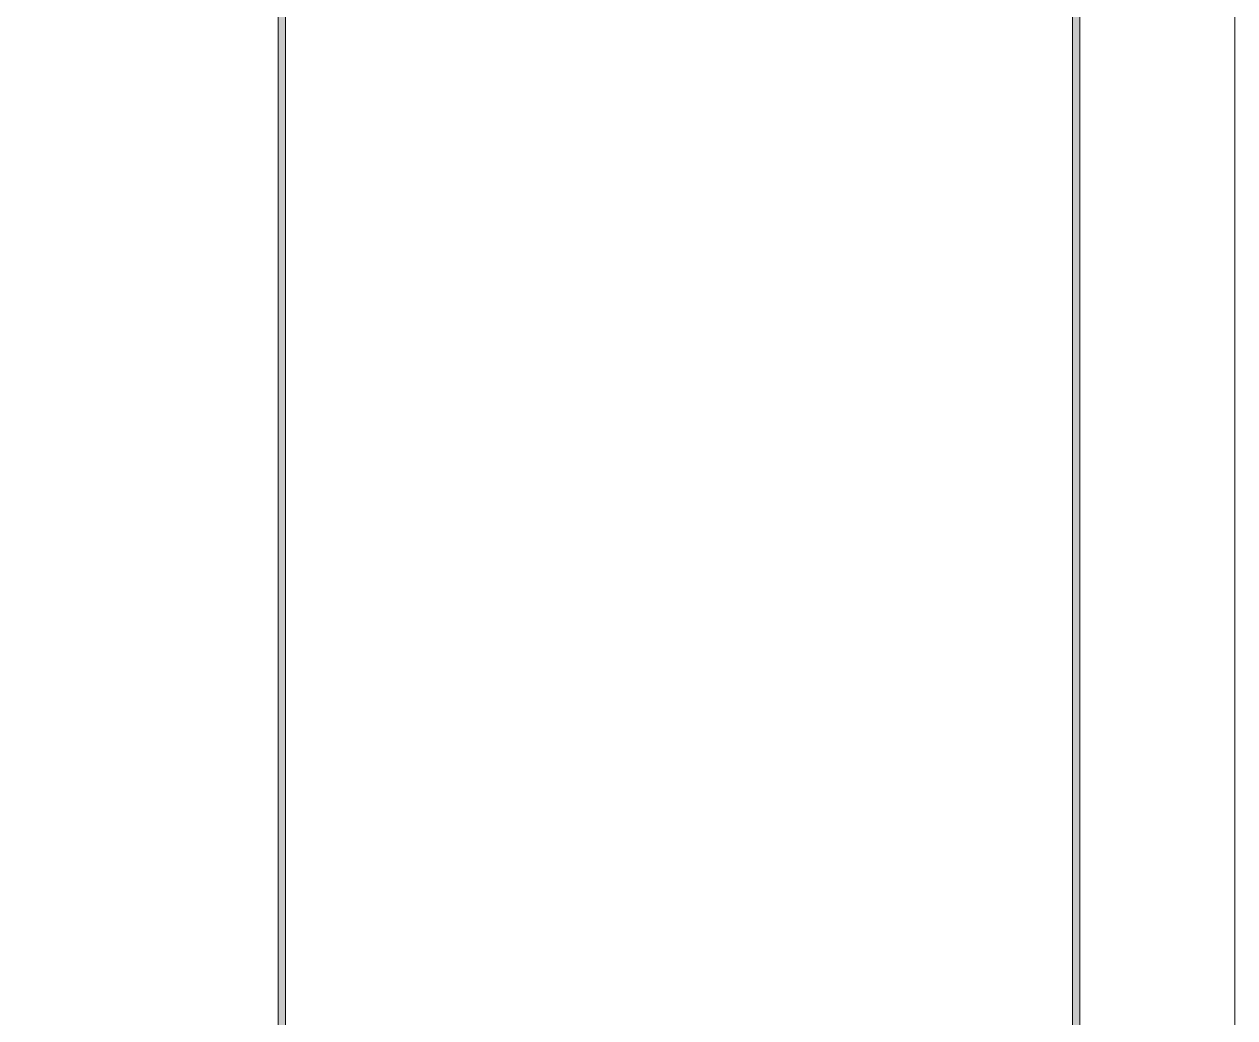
# Model space of a CAD drawing. Header units: millimetres. Extents: x 805 to 6044844, y 120 to 7887884.
# Drawn here: x 6033402 to 6044844, y 7851019 to 7860409 of the extents above; entities that cross this region are included whole.
import ezdxf

# ---------------------------------------------------------------- set-up
doc = ezdxf.new("R2010")
doc.units = ezdxf.units.MM

msp = doc.modelspace()

# ---------------------------------------------------------------- hatches: boundary and pattern name
h = msp.add_hatch(color=0)
h.dxf.hatch_style = 2
h.paths.add_polyline_path([(6043379, 7800257), (6043309, 7800327), (6043309, 7886350), (6043379, 7886420)])
h = msp.add_hatch(color=0)
h.dxf.hatch_style = 2
h.paths.add_polyline_path([(6035873, 7800292), (6035803, 7800292), (6035803, 7886384), (6035873, 7886384)])

# ---------------------------------------------------------------- linework, layer by layer
at = {"color": 0, "lineweight": 0}
for points in [[(5918705, 7798792), (5918705, 7887884), (6044844, 7887884), (6044844, 7798792)], [(6043379, 7800257), (6043309, 7800327), (6043309, 7886350), (6043379, 7886420)], [(6035873, 7800292), (6035803, 7800292), (6035803, 7886384), (6035873, 7886384)]]:
    msp.add_lwpolyline(points, close=True, dxfattribs=at)

doc.saveas('drawing.dxf')
